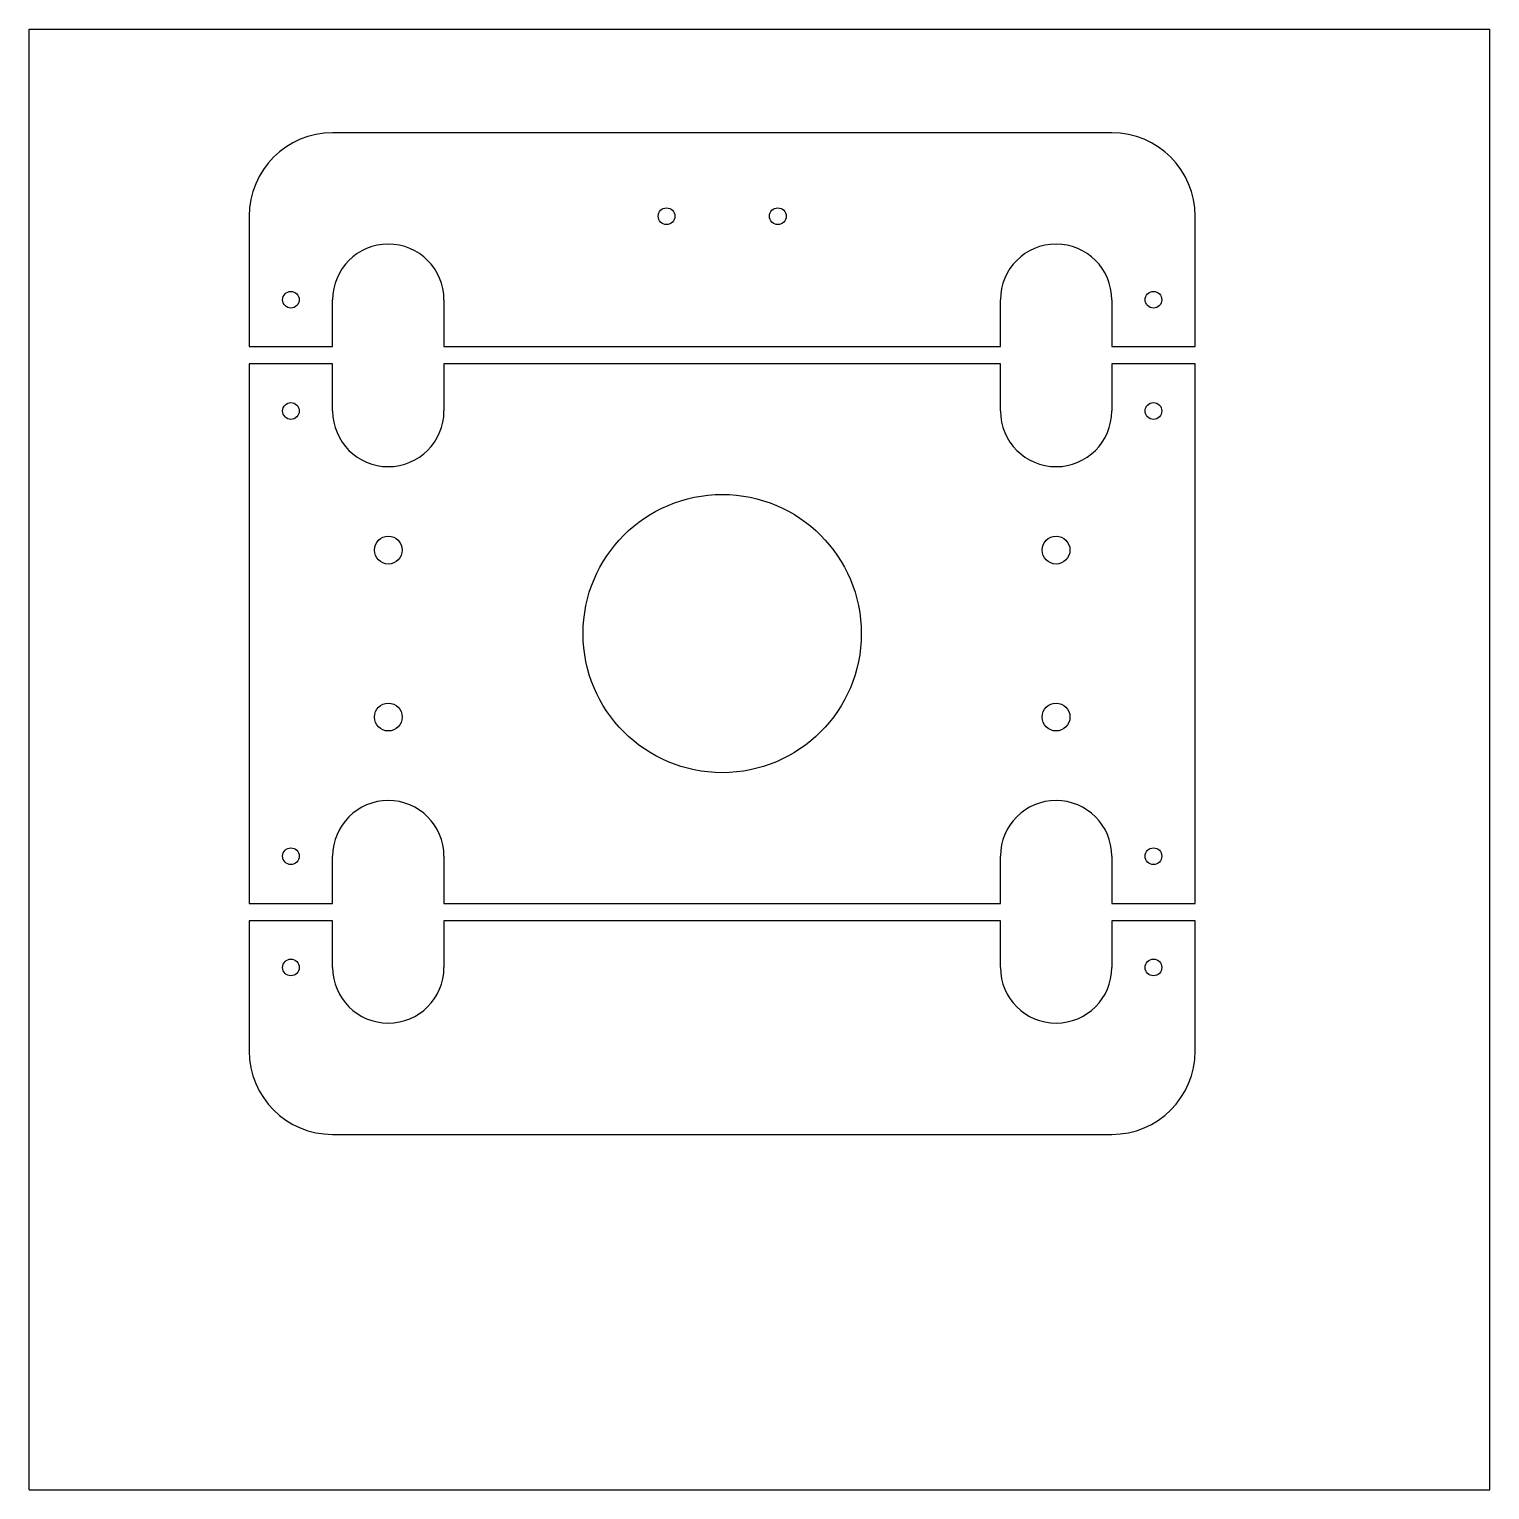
# Model space of a CAD drawing. Header units: inches. Extents: x 0 to 7.87, y 0 to 7.87.
import ezdxf

# ---------------------------------------------------------------- set-up
doc = ezdxf.new("R2010")
doc.units = ezdxf.units.IN
doc.header["$LTSCALE"] = 0.513269
doc.header["$MEASUREMENT"] = 0
doc.layers.get('0').update_dxf_attribs({"linetype": 'CONTINUOUS'})
doc.layers.add('02___PRT_ALL_AXES', color=7, linetype='CONTINUOUS')

msp = doc.modelspace()

# ---------------------------------------------------------------- linework, layer by layer
at = {"color": 7, "linetype": 'CONTINUOUS'}
for p, q in [((0, 0), (0, 7.874)), ((0, 7.874), (7.874, 7.874)), ((7.874, 0), (7.874, 7.874)), ((5.8359, 7.3158), (1.6359, 7.3158)), ((1.1859, 6.8658), (1.1859, 6.1638)), ((6.2859, 6.1638), (6.2859, 6.8658)), ((1.6359, 6.1638), (1.6359, 6.4158)), ((2.2359, 6.4158), (2.2359, 6.1638)), ((5.2359, 6.1638), (5.2359, 6.4158)), ((5.8359, 6.4158), (5.8359, 6.1638)), ((1.6359, 5.8158), (1.6359, 6.0708)), ((2.2359, 6.0708), (2.2359, 5.8158)), ((5.2359, 5.8158), (5.2359, 6.0708)), ((5.8359, 6.0708), (5.8359, 5.8158)), ((1.6359, 3.1608), (1.6359, 3.4158)), ((2.2359, 3.4158), (2.2359, 3.1608)), ((5.2359, 3.1608), (5.2359, 3.4158)), ((5.8359, 3.4158), (5.8359, 3.1608)), ((1.1859, 3.0678), (1.1859, 2.3658)), ((1.6359, 2.8158), (1.6359, 3.0678)), ((2.2359, 3.0678), (2.2359, 2.8158)), ((5.2359, 2.8158), (5.2359, 3.0678)), ((5.8359, 3.0678), (5.8359, 2.8158)), ((6.2859, 2.3658), (6.2859, 3.0678)), ((1.6359, 1.9158), (5.8359, 1.9158)), ((0, 0), (7.874, 0))]:
    msp.add_line(p, q, dxfattribs=at)
for centre, radius, start, end in [((1.6359, 6.8658), 0.45, 90, 180), ((5.8359, 6.8658), 0.45, 0, 90), ((1.9359, 6.4158), 0.3, 0, 180), ((5.5359, 6.4158), 0.3, 0, 180), ((1.9359, 5.8158), 0.3, 180, 360), ((5.5359, 5.8158), 0.3, 180, 360), ((1.9359, 3.4158), 0.3, 0, 180), ((5.5359, 3.4158), 0.3, 0, 180), ((1.9359, 2.8158), 0.3, 180, 360), ((5.5359, 2.8158), 0.3, 180, 360), ((1.6359, 2.3658), 0.45, 180, 270), ((5.8359, 2.3658), 0.45, 270, 360)]:
    msp.add_arc(centre, radius, start, end, dxfattribs=at)
at = {"layer": '02___PRT_ALL_AXES', "color": 7, "linetype": 'CONTINUOUS'}
for p, q in [((1.1859, 6.1638), (1.6359, 6.1638)), ((2.2359, 6.1638), (5.2359, 6.1638)), ((5.8359, 6.1638), (6.2859, 6.1638)), ((1.1859, 6.0708), (1.1859, 3.1608)), ((1.6359, 6.0708), (1.1859, 6.0708)), ((5.2359, 6.0708), (2.2359, 6.0708)), ((6.2859, 6.0708), (5.8359, 6.0708)), ((6.2859, 3.1608), (6.2859, 6.0708)), ((1.1859, 3.1608), (1.6359, 3.1608)), ((2.2359, 3.1608), (5.2359, 3.1608)), ((5.8359, 3.1608), (6.2859, 3.1608)), ((1.6359, 3.0678), (1.1859, 3.0678)), ((5.2359, 3.0678), (2.2359, 3.0678)), ((6.2859, 3.0678), (5.8359, 3.0678))]:
    msp.add_line(p, q, dxfattribs=at)
for centre, radius in [((3.4359, 6.8658), 0.045), ((4.0359, 6.8658), 0.045), ((1.4109, 6.4158), 0.045), ((6.0609, 6.4158), 0.045), ((1.4109, 5.8158), 0.045), ((6.0609, 5.8158), 0.045), ((3.7359, 4.6158), 0.75), ((1.9359, 5.0658), 0.075), ((5.5359, 5.0658), 0.075), ((1.9359, 4.1658), 0.075), ((5.5359, 4.1658), 0.075), ((1.4109, 3.4158), 0.045), ((6.0609, 3.4158), 0.045), ((1.4109, 2.8158), 0.045), ((6.0609, 2.8158), 0.045)]:
    msp.add_circle(centre, radius, dxfattribs=at)

doc.saveas('drawing.dxf')
